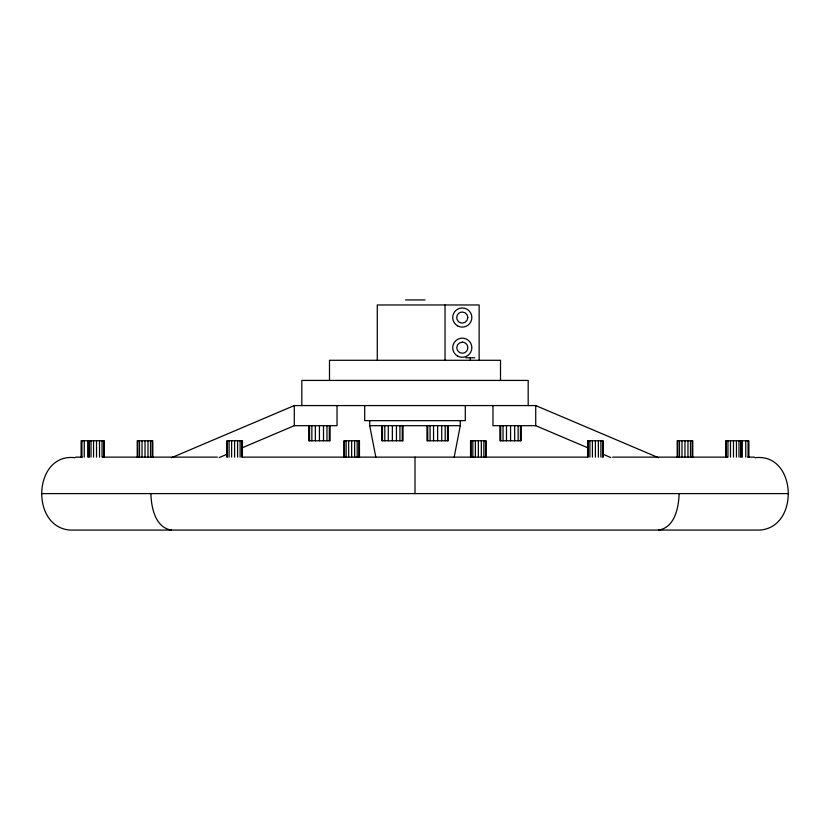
<?xml version="1.0" encoding="UTF-8"?>
<svg xmlns="http://www.w3.org/2000/svg" width="830" height="830" viewBox="0 0 830 830"><rect width="100%" height="100%" fill="white"/><g stroke="black" fill="none" stroke-linecap="round" stroke-linejoin="round"><path stroke-width="1.25" d="M679.106 493.601C678.764 507.338 674.852 527.517 658.657 530.069M755.061 457.693C796.893 452.775 800.047 527.683 759.575 530.069L70.425 530.069C29.953 527.683 33.107 452.775 74.939 457.693M454.186 457.133L460.276 425.686L460.276 420.654M171.468 457.714L294.276 405.569L535.724 405.569L658.532 457.714M219.162 457.589L227.503 454.041M241.81 447.961L294.276 425.686L337.032 425.686L337.032 405.569M462.289 342.188L459.519 342.946L457.486 344.948L456.749 347.718L457.486 350.488L459.519 352.501L462.289 353.248A5.561 5.561 0 0 0 467.819 347.687A5.561 5.561 0 0 0 462.289 342.126M405.569 299.931L425.064 299.931M465.827 357.782L474.833 357.782M369.724 420.654L369.724 425.686L460.276 425.686M588.19 447.961L535.724 425.686L492.968 425.686L492.968 405.569M75.655 457.133L82.17 457.133M102.713 457.133L217.356 457.133M242.713 457.133L587.287 457.133M612.644 457.133L727.288 457.133M747.83 457.133L754.346 457.133M41.5 493.601L788.5 493.601M171.343 530.069C155.148 527.517 151.236 507.338 150.894 493.601M602.497 454.041L610.839 457.589M369.724 425.686L375.814 457.133M748.888 457.133L748.888 440.782L725.669 440.782L725.669 457.133M748.069 440.782L748.069 457.133M745.755 440.782L745.755 457.133M742.29 440.782L742.29 457.133M741.263 440.782L741.263 457.133M740.671 440.782L740.671 457.133M738.98 440.782L738.98 457.133M736.449 440.782L736.449 457.133M733.471 440.782L733.471 457.133M730.483 440.782L730.483 457.133M727.952 440.782L727.952 457.133M726.26 440.782L726.26 457.133M692.78 457.133L692.78 440.782L677.187 440.782L677.187 457.133M692.189 440.782L692.189 457.133M690.498 440.782L690.498 457.133M687.966 440.782L687.966 457.133M684.978 440.782L684.978 457.133M682.001 440.782L682.001 457.133M679.469 440.782L679.469 457.133M677.778 440.782L677.778 457.133M603.192 457.133L603.192 440.782L587.599 440.782L587.599 457.133M602.601 440.782L602.601 457.133M600.91 440.782L600.91 457.133M598.378 440.782L598.378 457.133M595.401 440.782L595.401 457.133M592.413 440.782L592.413 457.133M589.881 440.782L589.881 457.133M588.19 440.782L588.19 457.133M535.724 405.569L535.724 425.686M528.181 405.569L528.181 380.42L301.819 380.42L301.819 405.569M521.261 425.686L521.261 440.782L499.888 440.782L499.888 425.686M520.452 425.686L520.452 440.782M518.138 425.686L518.138 440.782M514.662 425.686L514.662 440.782M510.575 425.686L510.575 440.782M506.487 425.686L506.487 440.782M503.022 425.686L503.022 440.782M500.698 425.686L500.698 440.782M500.511 380.42L500.511 360.293L329.489 360.293L329.489 380.42M486.141 457.133L486.141 440.782L470.548 440.782L470.548 457.133M485.55 440.782L485.55 457.133M483.859 440.782L483.859 457.133M481.327 440.782L481.327 457.133M479.138 360.293L479.138 304.963L377.276 304.963L377.276 360.293M478.35 440.782L478.35 457.133M475.362 440.782L475.362 457.133M472.83 440.782L472.83 457.133M471.139 440.782L471.139 457.133M470.33 357.782L470.33 360.158M465.298 405.569L465.298 420.654L364.702 420.654L364.702 405.569M448.325 425.686L448.325 440.782L426.952 440.782L426.952 425.686M447.515 425.686L447.515 440.782M445.036 304.963L445.036 360.293M445.191 425.686L445.191 440.782M441.726 425.686L441.726 440.782M437.638 425.686L437.638 440.782M433.551 425.686L433.551 440.782M430.075 425.686L430.075 440.782M427.761 425.686L427.761 440.782M415 457.133L415 493.601M403.048 425.686L403.048 440.782L381.675 440.782L381.675 425.686M402.239 425.686L402.239 440.782M399.925 425.686L399.925 440.782M396.45 425.686L396.45 440.782M392.362 425.686L392.362 440.782M388.274 425.686L388.274 440.782M384.809 425.686L384.809 440.782M382.485 425.686L382.485 440.782M359.452 457.133L359.452 440.782L343.859 440.782L343.859 457.133M358.861 440.782L358.861 457.133M357.17 440.782L357.17 457.133M354.638 440.782L354.638 457.133M351.65 440.782L351.65 457.133M348.673 440.782L348.673 457.133M346.141 440.782L346.141 457.133M344.45 440.782L344.45 457.133M330.112 425.686L330.112 440.782L308.739 440.782L308.739 425.686M329.303 425.686L329.303 440.782M326.979 425.686L326.979 440.782M323.513 425.686L323.513 440.782M319.425 425.686L319.425 440.782M315.338 425.686L315.338 440.782M311.862 425.686L311.862 440.782M309.549 425.686L309.549 440.782M294.276 405.569L294.276 425.686M242.401 457.133L242.401 440.782L226.808 440.782L226.808 457.133M241.81 440.782L241.81 457.133M240.119 440.782L240.119 457.133M237.588 440.782L237.588 457.133M234.6 440.782L234.6 457.133M231.622 440.782L231.622 457.133M229.09 440.782L229.09 457.133M227.399 440.782L227.399 457.133M152.813 457.133L152.813 440.782L137.22 440.782L137.22 457.133M152.222 440.782L152.222 457.133M150.531 440.782L150.531 457.133M147.999 440.782L147.999 457.133M145.022 440.782L145.022 457.133M142.034 440.782L142.034 457.133M139.502 440.782L139.502 457.133M137.811 440.782L137.811 457.133M104.331 457.133L104.331 440.782L81.112 440.782L81.112 457.133M103.74 440.782L103.74 457.133M102.049 440.782L102.049 457.133M99.517 440.782L99.517 457.133M96.529 440.782L96.529 457.133M93.551 440.782L93.551 457.133M91.02 440.782L91.02 457.133M89.329 440.782L89.329 457.133M88.737 440.782L88.737 457.133M87.71 440.782L87.71 457.133M84.245 440.782L84.245 457.133M81.931 440.782L81.931 457.133M467.819 317.537L467.062 320.307L465.049 322.341L462.289 323.067A5.509 5.509 0 0 1 456.749 317.568A5.509 5.509 0 0 1 462.289 312.059L465.049 312.734L467.062 314.767L467.819 317.537M457.506 325.817A9.555 9.555 0 0 0 471.845 317.537A9.555 9.555 0 0 0 457.506 309.258A9.555 9.555 0 0 0 457.506 325.817M457.506 355.997A9.555 9.555 0 0 0 471.845 347.718A9.555 9.555 0 0 0 457.506 339.439A9.555 9.555 0 0 0 457.506 355.997"/></g></svg>
